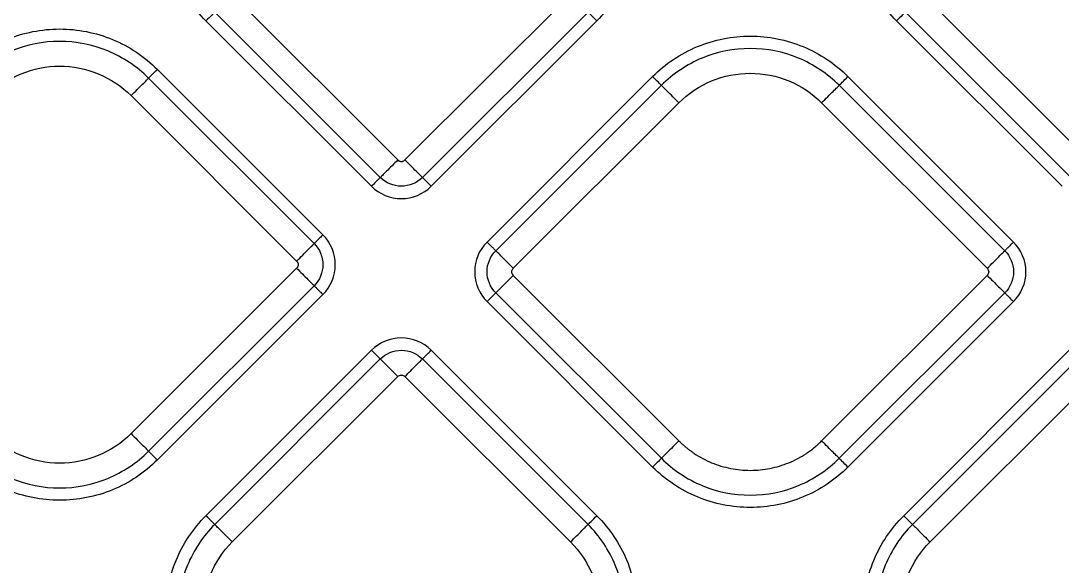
# Model space of a CAD drawing. Extents: x 525 to 613, y 487 to 635.
# Drawn here: x 568.83 to 572.974, y 549.525 to 551.697 of the extents above; entities that cross this region are included whole.
import ezdxf

# ---------------------------------------------------------------- set-up
doc = ezdxf.new("R2010")
doc.units = 0
doc.header["$MEASUREMENT"] = 0
doc.layers.add('1', color=4, linetype='Continuous')
doc.layers.add('STD TEST', color=3, linetype='Continuous')

# ---------------------------------------------------------------- blocks, each defined once
blk = doc.blocks.new('2023 VANGUARD')
at = {"layer": '1', "color": 3, "linetype": 'Continuous', "lineweight": 25}
for p, q in [((1.3707, -41.5482), (0.7119, -40.8893)), ((2.0578, -40.8893), (1.399, -41.5482)), ((4.1187, -41.5482), (3.4599, -40.8893)), ((0.6421, -40.9591), (1.301, -41.6179)), ((1.4687, -41.6179), (2.1275, -40.9591)), ((3.3901, -40.9591), (4.049, -41.6179)), ((0.6073, -40.9939), (1.2661, -41.6528)), ((1.5036, -41.6528), (2.1624, -40.9939)), ((3.3553, -40.9939), (4.0141, -41.6528)), ((1.0377, -41.8811), (0.3789, -41.2223)), ((1.0726, -41.8463), (0.4138, -41.1874)), ((2.3844, -41.2159), (1.7256, -41.8748)), ((3.8206, -41.8748), (3.1617, -41.2159)), ((2.4193, -41.2508), (1.7605, -41.9096)), ((3.7857, -41.9096), (3.1269, -41.2508)), ((0.3092, -41.292), (0.968, -41.9509)), ((1.8302, -41.9794), (2.489, -41.3205)), ((3.0571, -41.3205), (3.716, -41.9794)), ((0.968, -41.9791), (0.3092, -42.638)), ((2.489, -42.6665), (1.8302, -42.0076)), ((3.716, -42.0076), (3.0571, -42.6665)), ((0.3789, -42.7077), (1.0377, -42.0489)), ((0.4138, -42.7426), (1.0726, -42.0837)), ((1.7605, -42.0774), (2.4193, -42.7362)), ((3.1269, -42.7362), (3.7857, -42.0774)), ((1.7256, -42.1122), (2.3844, -42.7711)), ((3.1617, -42.7711), (3.8206, -42.1122)), ((1.2661, -42.3058), (0.6073, -42.9646)), ((2.1624, -42.9646), (1.5036, -42.3058)), ((4.0426, -42.3058), (3.3838, -42.9646)), ((1.301, -42.3406), (0.6421, -42.9995)), ((2.1275, -42.9995), (1.4687, -42.3406)), ((4.0775, -42.3406), (3.4187, -42.9994)), ((0.7119, -43.0692), (1.3707, -42.4104)), ((1.399, -42.4104), (2.0578, -43.0692)), ((3.4884, -43.0692), (4.1472, -42.4103))]:
    blk.add_line(p, q, dxfattribs=at)
for points, knots in [([(0.6073, -40.9939), (0.5564, -40.943), (0.5157, -40.8821), (0.4606, -40.7491), (0.4463, -40.6772), (0.4463, -40.5333), (0.4606, -40.4614), (0.5157, -40.3285), (0.5564, -40.2675), (0.6073, -40.2166)], [0, 0, 0, 0, 0.25, 0.25, 0.5, 0.5, 0.75, 0.75, 1, 1, 1, 1]), ([(2.1624, -40.2166), (2.2133, -40.2675), (2.254, -40.3285), (2.3091, -40.4614), (2.3234, -40.5333), (2.3234, -40.6772), (2.3091, -40.7491), (2.254, -40.8821), (2.2133, -40.943), (2.1624, -40.9939)], [0, 0, 0, 0, 0.25, 0.25, 0.5, 0.5, 0.75, 0.75, 1, 1, 1, 1]), ([(3.3553, -40.9939), (3.3044, -40.943), (3.2637, -40.8821), (3.2086, -40.7491), (3.1943, -40.6772), (3.1943, -40.5333), (3.2086, -40.4614), (3.2637, -40.3285), (3.3044, -40.2675), (3.3553, -40.2166)], [0, 0, 0, 0, 0.25, 0.25, 0.5, 0.5, 0.75, 0.75, 1, 1, 1, 1]), ([(0.6421, -40.9591), (0.6408, -40.9604), (0.6364, -40.9648), (0.6238, -40.9774), (0.6155, -40.9856), (0.6073, -40.9939)], [0, 0, 0, 0, 0.5, 0.5, 1, 1, 1, 1]), ([(2.1275, -40.9591), (2.1289, -40.9604), (2.1333, -40.9648), (2.1459, -40.9774), (2.1541, -40.9856), (2.1624, -40.9939)], [0, 0, 0, 0, 0.5, 0.5, 1, 1, 1, 1]), ([(3.3901, -40.9591), (3.3888, -40.9604), (3.3844, -40.9648), (3.3718, -40.9774), (3.3635, -40.9856), (3.3553, -40.9939)], [0, 0, 0, 0, 0.5, 0.5, 1, 1, 1, 1]), ([(-0.3635, -41.1874), (-0.3127, -41.1366), (-0.2517, -41.0958), (-0.1188, -41.0408), (-0.0468, -41.0265), (0.0971, -41.0265), (0.169, -41.0408), (0.3019, -41.0958), (0.3629, -41.1366), (0.4138, -41.1874)], [0, 0, 0, 0, 0.25, 0.25, 0.5, 0.5, 0.75, 0.75, 1, 1, 1, 1]), ([(2.3844, -41.2159), (2.4353, -41.1651), (2.4963, -41.1243), (2.6292, -41.0693), (2.7011, -41.055), (2.845, -41.055), (2.9169, -41.0693), (3.0499, -41.1243), (3.1109, -41.1651), (3.1617, -41.2159)], [0, 0, 0, 0, 0.25, 0.25, 0.5, 0.5, 0.75, 0.75, 1, 1, 1, 1]), ([(0.3789, -41.2223), (0.3326, -41.176), (0.2771, -41.1389), (0.1561, -41.0888), (0.0906, -41.0758), (-0.0404, -41.0758), (-0.1059, -41.0888), (-0.2269, -41.1389), (-0.2824, -41.176), (-0.3287, -41.2223)], [0, 0, 0, 0, 0.25, 0.25, 0.5, 0.5, 0.75, 0.75, 1, 1, 1, 1]), ([(3.1269, -41.2508), (3.0806, -41.2045), (3.0251, -41.1674), (2.904, -41.1173), (2.8386, -41.1043), (2.7076, -41.1043), (2.6421, -41.1173), (2.5211, -41.1674), (2.4656, -41.2045), (2.4193, -41.2508)], [0, 0, 0, 0, 0.25, 0.25, 0.5, 0.5, 0.75, 0.75, 1, 1, 1, 1]), ([(-0.259, -41.292), (-0.2218, -41.2548), (-0.1772, -41.2251), (-0.08, -41.1848), (-0.0275, -41.1744), (0.0777, -41.1744), (0.1303, -41.1848), (0.2274, -41.2251), (0.272, -41.2548), (0.3092, -41.292)], [0, 0, 0, 0, 0.25, 0.25, 0.5, 0.5, 0.75, 0.75, 1, 1, 1, 1]), ([(0.3092, -41.292), (0.3174, -41.2838), (0.3257, -41.2755), (0.3412, -41.26), (0.3485, -41.2527), (0.3611, -41.2401), (0.3665, -41.2347), (0.3747, -41.2265), (0.3775, -41.2237), (0.3789, -41.2223)], [0, 0, 0, 0, 0.25, 0.25, 0.5, 0.5, 0.75, 0.75, 1, 1, 1, 1]), ([(0.3789, -41.2223), (0.3803, -41.2209), (0.3846, -41.2166), (0.3973, -41.2039), (0.4055, -41.1957), (0.4138, -41.1874)], [0, 0, 0, 0, 0.5, 0.5, 1, 1, 1, 1]), ([(2.4193, -41.2508), (2.4179, -41.2494), (2.4136, -41.2451), (2.4009, -41.2325), (2.3927, -41.2242), (2.3844, -41.2159)], [0, 0, 0, 0, 0.5, 0.5, 1, 1, 1, 1]), ([(2.489, -41.3205), (2.5262, -41.2833), (2.5708, -41.2536), (2.6679, -41.2133), (2.7205, -41.2029), (2.8257, -41.2029), (2.8782, -41.2133), (2.9754, -41.2536), (3.02, -41.2833), (3.0571, -41.3205)], [0, 0, 0, 0, 0.25, 0.25, 0.5, 0.5, 0.75, 0.75, 1, 1, 1, 1]), ([(3.1269, -41.2508), (3.1282, -41.2494), (3.1326, -41.2451), (3.1452, -41.2325), (3.1535, -41.2242), (3.1617, -41.2159)], [0, 0, 0, 0, 0.5, 0.5, 1, 1, 1, 1]), ([(2.489, -41.3205), (2.4807, -41.3123), (2.4725, -41.304), (2.4569, -41.2885), (2.4497, -41.2812), (2.4371, -41.2686), (2.4317, -41.2632), (2.4235, -41.255), (2.4207, -41.2522), (2.4193, -41.2508)], [0, 0, 0, 0, 0.25, 0.25, 0.5, 0.5, 0.75, 0.75, 1, 1, 1, 1]), ([(3.0571, -41.3205), (3.0654, -41.3123), (3.0737, -41.304), (3.0892, -41.2885), (3.0965, -41.2812), (3.1091, -41.2686), (3.1145, -41.2632), (3.1227, -41.255), (3.1255, -41.2522), (3.1269, -41.2508)], [0, 0, 0, 0, 0.25, 0.25, 0.5, 0.5, 0.75, 0.75, 1, 1, 1, 1]), ([(1.3707, -41.5482), (1.3633, -41.5556), (1.3554, -41.5635), (1.3398, -41.579), (1.3322, -41.5866), (1.319, -41.5999), (1.3133, -41.6056), (1.305, -41.6139), (1.3023, -41.6166), (1.301, -41.6179)], [0, 0, 0, 0, 0.25, 0.25, 0.5, 0.5, 0.75, 0.75, 1, 1, 1, 1]), ([(1.3707, -41.5482), (1.3713, -41.5488), (1.3726, -41.5499), (1.3748, -41.5514), (1.3775, -41.5527), (1.3809, -41.5538), (1.3848, -41.5542), (1.3888, -41.5538), (1.3925, -41.5526), (1.396, -41.5508), (1.398, -41.549), (1.399, -41.5482)], [0, 0, 0, 0, 0.083478, 0.166388, 0.250171, 0.374789, 0.500105, 0.62472, 0.750039, 0.874841, 1, 1, 1, 1]), ([(1.4687, -41.6179), (1.4674, -41.6166), (1.4647, -41.6139), (1.4564, -41.6056), (1.4507, -41.5999), (1.4374, -41.5866), (1.4298, -41.579), (1.4143, -41.5635), (1.4064, -41.5556), (1.399, -41.5482)], [0, 0, 0, 0, 0.25, 0.25, 0.5, 0.5, 0.75, 0.75, 1, 1, 1, 1]), ([(1.301, -41.6179), (1.3003, -41.6185), (1.299, -41.6198), (1.295, -41.6239), (1.2922, -41.6266), (1.2856, -41.6332), (1.2818, -41.637), (1.274, -41.6449), (1.2699, -41.6489), (1.2661, -41.6528)], [0, 0, 0, 0, 0.25, 0.25, 0.5, 0.5, 0.75, 0.75, 1, 1, 1, 1]), ([(1.4687, -41.6179), (1.4467, -41.6399), (1.4161, -41.6526), (1.3535, -41.6526), (1.3231, -41.64), (1.301, -41.6179)], [0, 0, 0, 0, 0.5, 0.5, 1, 1, 1, 1]), ([(1.5036, -41.6528), (1.4998, -41.6489), (1.4957, -41.6449), (1.4878, -41.637), (1.484, -41.6332), (1.4774, -41.6266), (1.4747, -41.6239), (1.4706, -41.6198), (1.4693, -41.6185), (1.4687, -41.6179)], [0, 0, 0, 0, 0.25, 0.25, 0.5, 0.5, 0.75, 0.75, 1, 1, 1, 1]), ([(1.2661, -41.6528), (1.2975, -41.6841), (1.3404, -41.7019), (1.4291, -41.7019), (1.4725, -41.6839), (1.5036, -41.6528)], [0, 0, 0, 0, 0.5, 0.5, 1, 1, 1, 1]), ([(1.0726, -41.8463), (1.0688, -41.8501), (1.0647, -41.8541), (1.0569, -41.862), (1.0531, -41.8658), (1.0465, -41.8724), (1.0437, -41.8752), (1.0397, -41.8792), (1.0384, -41.8805), (1.0377, -41.8811)], [0, 0, 0, 0, 0.25, 0.25, 0.5, 0.5, 0.75, 0.75, 1, 1, 1, 1]), ([(1.0726, -42.0837), (1.104, -42.0524), (1.1218, -42.0094), (1.1218, -41.9207), (1.1037, -41.8774), (1.0726, -41.8463)], [0, 0, 0, 0, 0.5, 0.5, 1, 1, 1, 1]), ([(0.968, -41.9509), (0.9763, -41.9426), (0.9845, -41.9343), (1.0001, -41.9188), (1.0073, -41.9115), (1.02, -41.8989), (1.0253, -41.8935), (1.0335, -41.8853), (1.0364, -41.8825), (1.0377, -41.8811)], [0, 0, 0, 0, 0.25, 0.25, 0.5, 0.5, 0.75, 0.75, 1, 1, 1, 1]), ([(1.0377, -41.8811), (1.0597, -41.9031), (1.0725, -41.9337), (1.0725, -41.9964), (1.0599, -42.0267), (1.0377, -42.0489)], [0, 0, 0, 0, 0.5, 0.5, 1, 1, 1, 1]), ([(1.7256, -41.8748), (1.6942, -41.9061), (1.6764, -41.9491), (1.6764, -42.0378), (1.6945, -42.0811), (1.7256, -42.1122)], [0, 0, 0, 0, 0.5, 0.5, 1, 1, 1, 1]), ([(1.7605, -41.9096), (1.7598, -41.909), (1.7585, -41.9077), (1.7545, -41.9037), (1.7517, -41.9009), (1.7451, -41.8943), (1.7413, -41.8905), (1.7334, -41.8826), (1.7294, -41.8786), (1.7256, -41.8748)], [0, 0, 0, 0, 0.25, 0.25, 0.5, 0.5, 0.75, 0.75, 1, 1, 1, 1]), ([(3.8206, -41.8748), (3.8168, -41.8786), (3.8127, -41.8826), (3.8048, -41.8905), (3.801, -41.8943), (3.7944, -41.9009), (3.7917, -41.9037), (3.7876, -41.9077), (3.7863, -41.909), (3.7857, -41.9096)], [0, 0, 0, 0, 0.25, 0.25, 0.5, 0.5, 0.75, 0.75, 1, 1, 1, 1]), ([(3.8206, -42.1122), (3.8519, -42.0809), (3.8697, -42.0379), (3.8698, -41.9492), (3.8517, -41.9059), (3.8206, -41.8748)], [0, 0, 0, 0, 0.5, 0.5, 1, 1, 1, 1]), ([(1.7605, -42.0774), (1.7385, -42.0554), (1.7257, -42.0248), (1.7257, -41.9621), (1.7383, -41.9318), (1.7605, -41.9096)], [0, 0, 0, 0, 0.5, 0.5, 1, 1, 1, 1]), ([(1.8302, -41.9794), (1.8228, -41.972), (1.8149, -41.9641), (1.7993, -41.9485), (1.7917, -41.9409), (1.7784, -41.9276), (1.7728, -41.922), (1.7645, -41.9136), (1.7618, -41.9109), (1.7605, -41.9096)], [0, 0, 0, 0, 0.25, 0.25, 0.5, 0.5, 0.75, 0.75, 1, 1, 1, 1]), ([(3.716, -41.9794), (3.7242, -41.9711), (3.7325, -41.9628), (3.748, -41.9473), (3.7553, -41.94), (3.7679, -41.9274), (3.7733, -41.922), (3.7815, -41.9138), (3.7843, -41.911), (3.7857, -41.9096)], [0, 0, 0, 0, 0.25, 0.25, 0.5, 0.5, 0.75, 0.75, 1, 1, 1, 1]), ([(3.7857, -41.9096), (3.8077, -41.9316), (3.8204, -41.9622), (3.8204, -42.0249), (3.8079, -42.0552), (3.7857, -42.0774)], [0, 0, 0, 0, 0.5, 0.5, 1, 1, 1, 1]), ([(0.968, -41.9509), (0.9717, -41.9546), (0.9739, -41.9598), (0.9739, -41.9702), (0.9717, -41.9754), (0.968, -41.9791)], [0, 0, 0, 0, 0.5, 0.5, 1, 1, 1, 1]), ([(0.968, -41.9791), (0.9754, -41.9865), (0.9833, -41.9944), (0.9989, -42.01), (1.0065, -42.0176), (1.0198, -42.0309), (1.0254, -42.0365), (1.0337, -42.0449), (1.0364, -42.0476), (1.0377, -42.0489)], [0, 0, 0, 0, 0.25, 0.25, 0.5, 0.5, 0.75, 0.75, 1, 1, 1, 1]), ([(1.8302, -42.0076), (1.8219, -42.0159), (1.8136, -42.0242), (1.7981, -42.0397), (1.7908, -42.047), (1.7782, -42.0596), (1.7728, -42.065), (1.7647, -42.0732), (1.7618, -42.076), (1.7605, -42.0774)], [0, 0, 0, 0, 0.25, 0.25, 0.5, 0.5, 0.75, 0.75, 1, 1, 1, 1]), ([(1.8302, -42.0076), (1.8265, -42.0039), (1.8243, -41.9987), (1.8243, -41.9883), (1.8265, -41.9831), (1.8302, -41.9794)], [0, 0, 0, 0, 0.5, 0.5, 1, 1, 1, 1]), ([(3.716, -41.9794), (3.7197, -41.9831), (3.7218, -41.9883), (3.7218, -41.9987), (3.7197, -42.0039), (3.716, -42.0076)], [0, 0, 0, 0, 0.5, 0.5, 1, 1, 1, 1]), ([(3.716, -42.0076), (3.7234, -42.015), (3.7313, -42.023), (3.7468, -42.0385), (3.7544, -42.0461), (3.7677, -42.0594), (3.7734, -42.065), (3.7817, -42.0734), (3.7844, -42.0761), (3.7857, -42.0774)], [0, 0, 0, 0, 0.25, 0.25, 0.5, 0.5, 0.75, 0.75, 1, 1, 1, 1]), ([(1.0377, -42.0489), (1.0384, -42.0495), (1.0397, -42.0508), (1.0437, -42.0548), (1.0465, -42.0576), (1.0531, -42.0642), (1.0569, -42.068), (1.0647, -42.0759), (1.0688, -42.0799), (1.0726, -42.0837)], [0, 0, 0, 0, 0.25, 0.25, 0.5, 0.5, 0.75, 0.75, 1, 1, 1, 1]), ([(1.7256, -42.1122), (1.7294, -42.1084), (1.7334, -42.1044), (1.7413, -42.0965), (1.7451, -42.0927), (1.7517, -42.0861), (1.7545, -42.0834), (1.7585, -42.0793), (1.7598, -42.078), (1.7605, -42.0774)], [0, 0, 0, 0, 0.25, 0.25, 0.5, 0.5, 0.75, 0.75, 1, 1, 1, 1]), ([(3.7857, -42.0774), (3.7863, -42.078), (3.7876, -42.0793), (3.7917, -42.0834), (3.7944, -42.0861), (3.801, -42.0927), (3.8048, -42.0965), (3.8127, -42.1044), (3.8168, -42.1084), (3.8206, -42.1122)], [0, 0, 0, 0, 0.25, 0.25, 0.5, 0.5, 0.75, 0.75, 1, 1, 1, 1]), ([(1.5036, -42.3058), (1.4722, -42.2744), (1.4292, -42.2566), (1.3406, -42.2566), (1.2972, -42.2747), (1.2661, -42.3058)], [0, 0, 0, 0, 0.5, 0.5, 1, 1, 1, 1]), ([(1.2661, -42.3058), (1.2699, -42.3096), (1.274, -42.3136), (1.2818, -42.3215), (1.2856, -42.3253), (1.2922, -42.3319), (1.295, -42.3347), (1.299, -42.3387), (1.3003, -42.34), (1.301, -42.3406)], [0, 0, 0, 0, 0.25, 0.25, 0.5, 0.5, 0.75, 0.75, 1, 1, 1, 1]), ([(1.301, -42.3406), (1.3229, -42.3187), (1.3536, -42.3059), (1.4162, -42.3059), (1.4465, -42.3185), (1.4687, -42.3406)], [0, 0, 0, 0, 0.5, 0.5, 1, 1, 1, 1]), ([(1.4687, -42.3406), (1.4693, -42.34), (1.4706, -42.3387), (1.4747, -42.3347), (1.4774, -42.3319), (1.484, -42.3253), (1.4878, -42.3215), (1.4957, -42.3136), (1.4998, -42.3096), (1.5036, -42.3058)], [0, 0, 0, 0, 0.25, 0.25, 0.5, 0.5, 0.75, 0.75, 1, 1, 1, 1]), ([(1.3707, -42.4104), (1.3624, -42.4021), (1.3542, -42.3938), (1.3386, -42.3783), (1.3314, -42.371), (1.3187, -42.3584), (1.3134, -42.353), (1.3052, -42.3448), (1.3024, -42.342), (1.301, -42.3406)], [0, 0, 0, 0, 0.25, 0.25, 0.5, 0.5, 0.75, 0.75, 1, 1, 1, 1]), ([(1.399, -42.4104), (1.4064, -42.403), (1.4143, -42.3951), (1.4298, -42.3795), (1.4374, -42.3719), (1.4507, -42.3586), (1.4564, -42.353), (1.4647, -42.3446), (1.4674, -42.3419), (1.4687, -42.3406)], [0, 0, 0, 0, 0.25, 0.25, 0.5, 0.5, 0.75, 0.75, 1, 1, 1, 1]), ([(1.3707, -42.4104), (1.3744, -42.4067), (1.3796, -42.4045), (1.3901, -42.4045), (1.3953, -42.4067), (1.399, -42.4104)], [0, 0, 0, 0, 0.5, 0.5, 1, 1, 1, 1]), ([(0.3092, -42.638), (0.272, -42.6752), (0.2274, -42.7049), (0.1303, -42.7452), (0.0777, -42.7556), (-0.0275, -42.7556), (-0.08, -42.7452), (-0.1772, -42.7049), (-0.2218, -42.6752), (-0.259, -42.638)], [0, 0, 0, 0, 0.25, 0.25, 0.5, 0.5, 0.75, 0.75, 1, 1, 1, 1]), ([(0.3092, -42.638), (0.3174, -42.6462), (0.3257, -42.6545), (0.3412, -42.67), (0.3485, -42.6773), (0.3611, -42.6899), (0.3665, -42.6953), (0.3747, -42.7035), (0.3775, -42.7063), (0.3789, -42.7077)], [0, 0, 0, 0, 0.25, 0.25, 0.5, 0.5, 0.75, 0.75, 1, 1, 1, 1]), ([(2.489, -42.6665), (2.4807, -42.6748), (2.4725, -42.683), (2.4569, -42.6985), (2.4497, -42.7058), (2.4371, -42.7184), (2.4317, -42.7238), (2.4235, -42.732), (2.4207, -42.7348), (2.4193, -42.7362)], [0, 0, 0, 0, 0.25, 0.25, 0.5, 0.5, 0.75, 0.75, 1, 1, 1, 1]), ([(2.489, -42.6665), (2.4921, -42.6696), (2.4984, -42.6757), (2.5082, -42.6845), (2.5182, -42.693), (2.5285, -42.7012), (2.539, -42.709), (2.557, -42.7215), (2.5834, -42.7373), (2.6191, -42.7542), (2.6563, -42.7675), (2.7073, -42.7802), (2.7731, -42.7867), (2.8388, -42.7802), (2.8899, -42.7675), (2.9271, -42.7542), (2.9628, -42.7373), (2.991, -42.7204), (3.0125, -42.7052), (3.028, -42.6931), (3.043, -42.6802), (3.0524, -42.6711), (3.0571, -42.6665)], [0, 0, 0, 0, 0.020878, 0.041713, 0.062527, 0.083344, 0.104185, 0.125072, 0.187569, 0.2501, 0.312596, 0.375127, 0.500003, 0.62488, 0.687376, 0.749907, 0.812404, 0.874935, 0.906232, 0.937459, 0.968689, 1, 1, 1, 1]), ([(3.1269, -42.7362), (3.1255, -42.7348), (3.1227, -42.732), (3.1145, -42.7238), (3.1091, -42.7184), (3.0965, -42.7058), (3.0892, -42.6985), (3.0737, -42.683), (3.0654, -42.6748), (3.0571, -42.6665)], [0, 0, 0, 0, 0.25, 0.25, 0.5, 0.5, 0.75, 0.75, 1, 1, 1, 1]), ([(-0.3287, -42.7077), (-0.2824, -42.754), (-0.2269, -42.7911), (-0.1059, -42.8412), (-0.0404, -42.8542), (0.0906, -42.8542), (0.1561, -42.8412), (0.2771, -42.7911), (0.3326, -42.754), (0.3789, -42.7077)], [0, 0, 0, 0, 0.25, 0.25, 0.5, 0.5, 0.75, 0.75, 1, 1, 1, 1]), ([(0.3789, -42.7077), (0.3803, -42.7091), (0.3846, -42.7134), (0.3973, -42.726), (0.4055, -42.7343), (0.4138, -42.7426)], [0, 0, 0, 0, 0.5, 0.5, 1, 1, 1, 1]), ([(0.4138, -42.7426), (0.3629, -42.7934), (0.3019, -42.8342), (0.169, -42.8892), (0.0971, -42.9035), (-0.0468, -42.9035), (-0.1188, -42.8892), (-0.2517, -42.8342), (-0.3127, -42.7934), (-0.3635, -42.7426)], [0, 0, 0, 0, 0.25, 0.25, 0.5, 0.5, 0.75, 0.75, 1, 1, 1, 1]), ([(2.4193, -42.7362), (2.4179, -42.7376), (2.4136, -42.7419), (2.4009, -42.7546), (2.3927, -42.7628), (2.3844, -42.7711)], [0, 0, 0, 0, 0.5, 0.5, 1, 1, 1, 1]), ([(2.4193, -42.7362), (2.4656, -42.7825), (2.5211, -42.8196), (2.6421, -42.8697), (2.7076, -42.8827), (2.8386, -42.8827), (2.904, -42.8697), (3.0251, -42.8196), (3.0806, -42.7825), (3.1269, -42.7362)], [0, 0, 0, 0, 0.25, 0.25, 0.5, 0.5, 0.75, 0.75, 1, 1, 1, 1]), ([(3.1617, -42.7711), (3.1535, -42.7628), (3.1452, -42.7546), (3.1326, -42.7419), (3.1282, -42.7376), (3.1269, -42.7362)], [0, 0, 0, 0, 0.5, 0.5, 1, 1, 1, 1]), ([(3.1617, -42.7711), (3.1109, -42.8219), (3.0499, -42.8627), (2.9169, -42.9177), (2.845, -42.932), (2.7011, -42.932), (2.6292, -42.9177), (2.4963, -42.8627), (2.4353, -42.8219), (2.3844, -42.7711)], [0, 0, 0, 0, 0.25, 0.25, 0.5, 0.5, 0.75, 0.75, 1, 1, 1, 1]), ([(0.6073, -43.7419), (0.5564, -43.691), (0.5157, -43.6301), (0.4606, -43.4971), (0.4463, -43.4252), (0.4463, -43.2813), (0.4606, -43.2094), (0.5157, -43.0765), (0.5564, -43.0155), (0.6073, -42.9646)], [0, 0, 0, 0, 0.25, 0.25, 0.5, 0.5, 0.75, 0.75, 1, 1, 1, 1]), ([(0.6421, -42.9995), (0.6408, -42.9981), (0.6364, -42.9938), (0.6238, -42.9811), (0.6155, -42.9729), (0.6073, -42.9646)], [0, 0, 0, 0, 0.5, 0.5, 1, 1, 1, 1]), ([(2.1275, -42.9995), (2.1289, -42.9981), (2.1333, -42.9938), (2.1459, -42.9811), (2.1541, -42.9729), (2.1624, -42.9646)], [0, 0, 0, 0, 0.5, 0.5, 1, 1, 1, 1]), ([(2.1624, -42.9646), (2.2133, -43.0155), (2.254, -43.0765), (2.3091, -43.2094), (2.3234, -43.2813), (2.3234, -43.4252), (2.3091, -43.4971), (2.254, -43.6301), (2.2133, -43.691), (2.1624, -43.7419)], [0, 0, 0, 0, 0.25, 0.25, 0.5, 0.5, 0.75, 0.75, 1, 1, 1, 1]), ([(3.3838, -43.7419), (3.3329, -43.691), (3.2922, -43.63), (3.2371, -43.4971), (3.2228, -43.4252), (3.2228, -43.2813), (3.2371, -43.2094), (3.2922, -43.0764), (3.3329, -43.0155), (3.3838, -42.9646)], [0, 0, 0, 0, 0.25, 0.25, 0.5, 0.5, 0.75, 0.75, 1, 1, 1, 1]), ([(3.3838, -42.9646), (3.3921, -42.9729), (3.4003, -42.9811), (3.4129, -42.9937), (3.4173, -42.9981), (3.4187, -42.9994)], [0, 0, 0, 0, 0.5, 0.5, 1, 1, 1, 1]), ([(0.6421, -42.9995), (0.5958, -43.0458), (0.5587, -43.1013), (0.5086, -43.2223), (0.4956, -43.2878), (0.4956, -43.4188), (0.5086, -43.4842), (0.5587, -43.6052), (0.5958, -43.6607), (0.6421, -43.7071)], [0, 0, 0, 0, 0.25, 0.25, 0.5, 0.5, 0.75, 0.75, 1, 1, 1, 1]), ([(0.7119, -43.0692), (0.7036, -43.0609), (0.6953, -43.0527), (0.6798, -43.0371), (0.6725, -43.0299), (0.6599, -43.0172), (0.6545, -43.0119), (0.6463, -43.0037), (0.6435, -43.0009), (0.6421, -42.9995)], [0, 0, 0, 0, 0.25, 0.25, 0.5, 0.5, 0.75, 0.75, 1, 1, 1, 1]), ([(2.0578, -43.0692), (2.0661, -43.0609), (2.0743, -43.0527), (2.0899, -43.0371), (2.0971, -43.0299), (2.1098, -43.0172), (2.1151, -43.0119), (2.1233, -43.0037), (2.1262, -43.0009), (2.1275, -42.9995)], [0, 0, 0, 0, 0.25, 0.25, 0.5, 0.5, 0.75, 0.75, 1, 1, 1, 1]), ([(2.1275, -43.7071), (2.1738, -43.6607), (2.2109, -43.6052), (2.2611, -43.4842), (2.2741, -43.4188), (2.2741, -43.2878), (2.2611, -43.2223), (2.2109, -43.1013), (2.1738, -43.0458), (2.1275, -42.9995)], [0, 0, 0, 0, 0.25, 0.25, 0.5, 0.5, 0.75, 0.75, 1, 1, 1, 1]), ([(3.4187, -42.9994), (3.3723, -43.0458), (3.3353, -43.1013), (3.2851, -43.2223), (3.2721, -43.2877), (3.2721, -43.4187), (3.2851, -43.4842), (3.3353, -43.6052), (3.3723, -43.6607), (3.4187, -43.707)], [0, 0, 0, 0, 0.25, 0.25, 0.5, 0.5, 0.75, 0.75, 1, 1, 1, 1]), ([(3.4187, -42.9994), (3.42, -43.0008), (3.4229, -43.0036), (3.431, -43.0118), (3.4364, -43.0172), (3.449, -43.0298), (3.4563, -43.0371), (3.4718, -43.0526), (3.4801, -43.0609), (3.4884, -43.0692)], [0, 0, 0, 0, 0.25, 0.25, 0.5, 0.5, 0.75, 0.75, 1, 1, 1, 1]), ([(0.7119, -43.6373), (0.6747, -43.6001), (0.6449, -43.5556), (0.6047, -43.4584), (0.5942, -43.4059), (0.5942, -43.3007), (0.6047, -43.2481), (0.6449, -43.1509), (0.6747, -43.1064), (0.7119, -43.0692)], [0, 0, 0, 0, 0.25, 0.25, 0.5, 0.5, 0.75, 0.75, 1, 1, 1, 1]), ([(2.0578, -43.0692), (2.095, -43.1064), (2.1248, -43.1509), (2.165, -43.2481), (2.1755, -43.3007), (2.1755, -43.4059), (2.165, -43.4584), (2.1248, -43.5556), (2.095, -43.6001), (2.0578, -43.6373)], [0, 0, 0, 0, 0.25, 0.25, 0.5, 0.5, 0.75, 0.75, 1, 1, 1, 1]), ([(3.4884, -43.6373), (3.4512, -43.6001), (3.4214, -43.5556), (3.3812, -43.4584), (3.3707, -43.4058), (3.3707, -43.3006), (3.3812, -43.2481), (3.4214, -43.1509), (3.4512, -43.1064), (3.4884, -43.0692)], [0, 0, 0, 0, 0.25, 0.25, 0.5, 0.5, 0.75, 0.75, 1, 1, 1, 1])]:
    blk.add_open_spline(points, degree=3, knots=knots, dxfattribs=at)
blk = doc.blocks.new('2026 Vanguard')
at = {"layer": 'STD TEST', "color": 1}
blk.add_blockref('2023 VANGUARD', (44.1613, 88.209), dxfattribs=at)

msp = doc.modelspace()

# ---------------------------------------------------------------- block references
at = {"layer": '1'}
msp.add_blockref('2026 Vanguard', (524.7985, 504.4821), dxfattribs=at)

doc.saveas('drawing.dxf')
